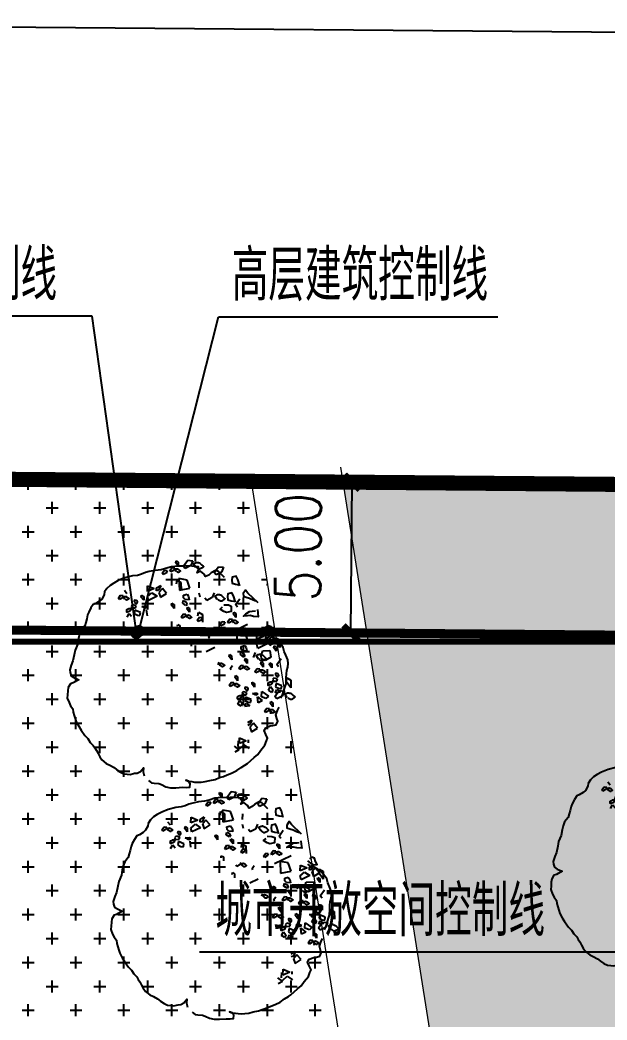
# Model space of a CAD drawing. Header units: metres. Extents: x 71066629 to 71645179, y 84793221 to 85208804.
# Drawn here: x 71295348 to 71314822, y 84952360 to 84985533 of the extents above; entities that cross this region are included whole.
import ezdxf

# ---------------------------------------------------------------- set-up
doc = ezdxf.new("R2010")
doc.units = ezdxf.units.M
doc.header["$LTSCALE"] = 1000
for name, pattern in [('CENTER', [50.8, 31.75, -6.35, 6.35, -6.35]), ('DASH', [0.35, 0.25, -0.1]), ('HIDDENX2', [19.05, 12.7, -6.35])]:
    doc.linetypes.add(name, pattern=pattern)
for name, color, linetype in [('A_N_PUB_TEXT', 7, 'Continuous'), ('A_SITEP_PLANT', 85, 'Continuous'), ('G-ANNO-DIMS', 3, 'Continuous'), ('G-BLDG-MULT', 1, 'Continuous'), ('G-BSMT-OTLN', 5, 'HIDDENX2'), ('G-PLTG', 105, 'Continuous'), ('G-SITE-BLUE', 5, 'Continuous'), ('G-SITE-GREN', 72, 'Continuous'), ('G-SITE-PROP', 1, 'Continuous'), ('G_DRIV_ROAD', 145, 'Continuous'), ('G_N_GUIDES', 3, 'DASH')]:
    doc.layers.add(name, color=color, linetype=linetype)
doc.layers.add('G-ROAD-园区', color=175, linetype='Continuous', lineweight=13)
doc.styles.add('_TCH_DIM', font='SIMPLEX', dxfattribs={"bigfont": 'GBCBIG'})
doc.styles.add('dim_font', font='SIMPLEX.shx', dxfattribs={"width": 0.8})
doc.dimstyles.new('DIMN500', dxfattribs={"dimscale": 5, "dimtxt": 300, "dimasz": 100, "dimexe": 250, "dimexo": 300, "dimgap": 150, "dimtad": 1, "dimdec": 0, "dimzin": 0, "dimdsep": 46, "dimtxsty": 'dim_font', "dimblk": 'ARCHTICK', "dimcen": 0.09, "dimclrt": 7, "dimazin": 2, "dimtfac": 1, "dimtdec": 0, "dimtix": 1, "dimtmove": 2, "dimatfit": 3, "dimldrblk": 'ARCHTICK', "dimtolj": 1, "dimtzin": 0, "dimarcsym": 0})
pattern_1 = [(0, (0, 0), (793.75, 793.75), [396.875, -1190.625]), (90, (198.4, -198.4), (-793.75, 793.75), [396.875, -1190.625])]

# ---------------------------------------------------------------- blocks, each defined once
blk = doc.blocks.new('A$C237376EB')
at = {"layer": 'G-SITE-BLUE', "linetype": 'Continuous'}
blk.add_line((792.649, 572.519), (689.349, 573.382), dxfattribs=at)
at = {"layer": 'G-SITE-GREN', "color": 3, "linetype": 'Continuous'}
blk.add_line((689.223, 558.383), (792.508, 557.52), dxfattribs=at)
blk = doc.blocks.new('A$C1F6C256B')
at = {"layer": 'A_SITEP_PLANT'}
for p, q in [((2269, 4803), (2318, 4872)), ((2269, 4803), (2318, 4872)), ((2318, 4872), (2376, 4864)), ((2318, 4872), (2376, 4864)), ((2402, 4975), (2408, 5018)), ((2402, 4975), (2408, 5018)), ((2455, 4904), (2402, 4975)), ((2455, 4904), (2402, 4975)), ((2408, 5018), (2454, 4991)), ((2408, 5018), (2454, 4991)), ((2454, 4991), (2455, 4904)), ((2454, 4991), (2455, 4904)), ((2570, 4907), (2664, 5037)), ((2570, 4907), (2664, 5037)), ((2611, 4853), (2570, 4907)), ((2611, 4853), (2570, 4907)), ((2730, 4915), (2611, 4853)), ((2730, 4915), (2611, 4853)), ((2664, 5037), (2774, 5022)), ((2664, 5037), (2774, 5022)), ((2774, 5022), (2730, 4915)), ((2774, 5022), (2730, 4915)), ((3249, 4761), (3343, 4891)), ((3249, 4761), (3343, 4891)), ((3343, 4891), (3453, 4877)), ((3343, 4891), (3453, 4877)), ((3453, 4877), (3409, 4769)), ((3453, 4877), (3409, 4769)), ((2102, 4744), (2151, 4812)), ((2102, 4744), (2151, 4812)), ((2123, 4716), (2102, 4744)), ((2123, 4716), (2102, 4744)), ((2186, 4748), (2123, 4716)), ((2186, 4748), (2123, 4716)), ((2151, 4812), (2209, 4804)), ((2151, 4812), (2209, 4804)), ((2209, 4804), (2186, 4748)), ((2209, 4804), (2186, 4748)), ((2290, 4775), (2269, 4803)), ((2290, 4775), (2269, 4803)), ((2353, 4807), (2290, 4775)), ((2353, 4807), (2290, 4775)), ((2376, 4864), (2353, 4807)), ((2376, 4864), (2353, 4807)), ((3290, 4708), (3249, 4761)), ((3290, 4708), (3249, 4761)), ((3409, 4769), (3290, 4708)), ((3409, 4769), (3290, 4708)), ((1773, 4344), (1776, 4470)), ((1773, 4344), (1776, 4470)), ((1776, 4470), (1925, 4407)), ((1776, 4470), (1925, 4407)), ((1977, 4422), (2068, 4476)), ((1977, 4422), (2068, 4476)), ((2068, 4476), (2025, 4377)), ((2068, 4476), (2025, 4377)), ((2416, 4512), (2428, 4593)), ((2416, 4512), (2428, 4593)), ((2428, 4593), (2515, 4543)), ((2428, 4593), (2515, 4543)), ((2468, 4629), (2480, 4368)), ((2650, 4595), (2468, 4629)), ((2468, 4629), (2480, 4368)), ((2650, 4595), (2468, 4629)), ((2515, 4543), (2518, 4376)), ((2515, 4543), (2518, 4376)), ((2711, 4413), (2650, 4595)), ((2711, 4413), (2650, 4595)), ((2914, 4420), (2918, 4546)), ((2914, 4420), (2918, 4546)), ((1132, 4191), (1181, 4259)), ((1132, 4191), (1181, 4259)), ((1181, 4259), (1239, 4252)), ((1181, 4259), (1239, 4252)), ((1239, 4252), (1216, 4195)), ((1239, 4252), (1216, 4195)), ((1318, 4292), (1265, 4363)), ((1318, 4292), (1265, 4363)), ((1638, 4219), (1644, 4261)), ((1638, 4219), (1644, 4261)), ((1691, 4147), (1638, 4219)), ((1691, 4147), (1638, 4219)), ((1644, 4261), (1690, 4235)), ((1644, 4261), (1690, 4235)), ((1690, 4235), (1691, 4147)), ((1690, 4235), (1691, 4147)), ((1925, 4407), (1773, 4344)), ((1925, 4407), (1773, 4344)), ((1774, 4231), (1870, 4316)), ((1774, 4231), (1870, 4316)), ((1796, 4144), (1774, 4231)), ((1796, 4144), (1774, 4231)), ((1987, 4237), (1796, 4144)), ((1987, 4237), (1796, 4144)), ((1870, 4316), (1987, 4237)), ((1870, 4316), (1987, 4237)), ((1977, 4359), (1977, 4422)), ((1977, 4359), (1977, 4422)), ((2025, 4377), (1977, 4359)), ((2025, 4377), (1977, 4359)), ((2104, 4406), (2028, 4320)), ((2104, 4406), (2028, 4320)), ((2028, 4320), (2064, 4215)), ((2028, 4320), (2064, 4215)), ((2064, 4215), (2196, 4300)), ((2064, 4215), (2196, 4300)), ((2196, 4300), (2104, 4406)), ((2196, 4300), (2104, 4406)), ((2480, 4368), (2711, 4413)), ((2480, 4368), (2711, 4413)), ((2570, 4260), (2649, 4280)), ((2570, 4260), (2649, 4280)), ((2571, 4201), (2570, 4260)), ((2571, 4201), (2570, 4260)), ((2649, 4280), (2684, 4230)), ((2649, 4280), (2684, 4230)), ((2684, 4230), (2699, 4157)), ((2684, 4230), (2699, 4157)), ((2938, 4220), (2915, 4306)), ((2938, 4220), (2915, 4306)), ((3204, 4206), (3084, 4144)), ((3204, 4206), (3084, 4144)), ((3248, 4313), (3204, 4206)), ((3248, 4313), (3204, 4206)), ((1153, 4163), (1132, 4191)), ((1153, 4163), (1132, 4191)), ((1216, 4195), (1153, 4163)), ((1216, 4195), (1153, 4163)), ((1444, 4048), (1412, 4015)), ((1444, 4048), (1412, 4015)), ((1412, 4015), (1438, 3980)), ((1412, 4015), (1438, 3980)), ((1438, 3980), (1509, 3982)), ((1438, 3980), (1509, 3982)), ((1527, 4031), (1444, 4048)), ((1527, 4031), (1444, 4048)), ((1509, 3982), (1527, 4031)), ((1509, 3982), (1527, 4031)), ((1647, 4013), (1736, 4024)), ((1647, 4013), (1736, 4024)), ((1724, 3970), (1647, 4013)), ((1724, 3970), (1647, 4013)), ((1769, 3997), (1724, 3970)), ((1769, 3997), (1724, 3970)), ((1736, 4024), (1769, 3997)), ((1736, 4024), (1769, 3997)), ((2309, 4041), (2315, 4083)), ((2309, 4041), (2315, 4083)), ((2362, 3969), (2309, 4041)), ((2362, 3969), (2309, 4041)), ((2315, 4083), (2361, 4057)), ((2315, 4083), (2361, 4057)), ((2361, 4057), (2362, 3969)), ((2361, 4057), (2362, 3969)), ((2555, 4082), (2563, 4140)), ((2555, 4082), (2563, 4140)), ((2624, 4033), (2555, 4082)), ((2624, 4033), (2555, 4082)), ((2563, 4140), (2619, 4117)), ((2563, 4140), (2619, 4117)), ((2611, 4163), (2571, 4201)), ((2611, 4163), (2571, 4201)), ((2699, 4157), (2611, 4163)), ((2699, 4157), (2611, 4163)), ((2619, 4117), (2651, 4054)), ((2619, 4117), (2651, 4054)), ((2651, 4054), (2624, 4033)), ((2651, 4054), (2624, 4033)), ((2651, 3953), (2658, 3995)), ((2651, 3953), (2658, 3995)), ((2658, 3995), (2704, 3969)), ((2658, 3995), (2704, 3969)), ((3084, 4144), (3043, 4198)), ((3084, 4144), (3043, 4198)), ((3722, 4052), (3816, 4182)), ((3722, 4052), (3816, 4182)), ((3763, 3999), (3722, 4052)), ((3763, 3999), (3722, 4052)), ((1324, 3778), (1370, 3859)), ((1324, 3778), (1370, 3859)), ((1370, 3859), (1423, 3793)), ((1370, 3859), (1423, 3793)), ((1423, 3793), (1423, 3793)), ((1423, 3793), (1423, 3793)), ((1494, 3932), (1482, 3857)), ((1494, 3932), (1482, 3857)), ((1482, 3857), (1550, 3822)), ((1482, 3857), (1550, 3822)), ((1618, 3879), (1494, 3932)), ((1618, 3879), (1494, 3932)), ((1550, 3822), (1607, 3813)), ((1550, 3822), (1607, 3813)), ((1607, 3813), (1618, 3879)), ((1607, 3813), (1618, 3879)), ((1773, 3806), (1756, 3939)), ((1773, 3806), (1756, 3939)), ((2519, 3781), (2568, 3849)), ((2519, 3781), (2568, 3849)), ((2540, 3753), (2519, 3781)), ((2540, 3753), (2519, 3781)), ((2603, 3785), (2540, 3753)), ((2603, 3785), (2540, 3753)), ((2568, 3849), (2626, 3842)), ((2568, 3849), (2626, 3842)), ((2626, 3842), (2603, 3785)), ((2626, 3842), (2603, 3785)), ((2705, 3882), (2651, 3953)), ((2705, 3882), (2651, 3953)), ((2704, 3969), (2705, 3882)), ((2704, 3969), (2705, 3882)), ((2875, 3705), (2924, 3773)), ((2875, 3705), (2924, 3773)), ((2889, 3803), (2901, 3883)), ((2889, 3803), (2901, 3883)), ((2901, 3883), (2989, 3834)), ((2901, 3883), (2989, 3834)), ((2924, 3773), (2982, 3765)), ((2924, 3773), (2982, 3765)), ((2982, 3765), (2959, 3709)), ((2982, 3765), (2959, 3709)), ((2989, 3834), (2991, 3667)), ((2989, 3834), (2991, 3667)), ((3677, 3840), (3683, 3883)), ((3677, 3840), (3683, 3883)), ((3730, 3769), (3677, 3840)), ((3730, 3769), (3677, 3840)), ((3683, 3883), (3729, 3857)), ((3683, 3883), (3729, 3857)), ((3729, 3857), (3730, 3769)), ((3729, 3857), (3730, 3769)), ((2438, 3574), (2444, 3616)), ((2438, 3574), (2444, 3616)), ((2444, 3616), (2490, 3590)), ((2444, 3616), (2490, 3590)), ((2490, 3590), (2491, 3502)), ((2490, 3590), (2491, 3502)), ((2896, 3677), (2875, 3705)), ((2896, 3677), (2875, 3705)), ((2959, 3709), (2896, 3677)), ((2959, 3709), (2896, 3677)), ((3377, 3609), (3426, 3677)), ((3377, 3609), (3426, 3677)), ((3398, 3581), (3377, 3609)), ((3398, 3581), (3377, 3609)), ((3461, 3613), (3398, 3581)), ((3461, 3613), (3398, 3581)), ((3426, 3677), (3484, 3669)), ((3426, 3677), (3484, 3669)), ((3484, 3669), (3461, 3613)), ((3484, 3669), (3461, 3613)), ((3544, 3668), (3593, 3737)), ((3544, 3668), (3593, 3737)), ((3565, 3640), (3544, 3668)), ((3565, 3640), (3544, 3668)), ((3628, 3672), (3565, 3640)), ((3628, 3672), (3565, 3640)), ((3593, 3737), (3651, 3729)), ((3593, 3737), (3651, 3729)), ((3987, 3614), (3623, 3437)), ((3987, 3614), (3623, 3437)), ((3651, 3729), (3628, 3672)), ((3651, 3729), (3628, 3672)), ((2788, 3381), (2767, 3409)), ((2788, 3381), (2767, 3409)), ((2851, 3413), (2788, 3381)), ((2851, 3413), (2788, 3381)), ((2874, 3469), (2851, 3413)), ((2874, 3469), (2851, 3413)), ((3124, 3332), (3173, 3401)), ((3124, 3332), (3173, 3401)), ((3145, 3304), (3124, 3332)), ((3145, 3304), (3124, 3332)), ((3925, 3460), (3744, 3494)), ((3925, 3460), (3744, 3494)), ((3744, 3494), (3755, 3234)), ((3744, 3494), (3755, 3234)), ((3986, 3278), (3925, 3460)), ((3986, 3278), (3925, 3460)), ((4190, 3285), (4193, 3411)), ((4190, 3285), (4193, 3411)), ((4342, 3348), (4190, 3285)), ((4342, 3348), (4190, 3285)), ((4193, 3411), (4342, 3348)), ((4193, 3411), (4342, 3348)), ((4394, 3363), (4484, 3416)), ((4394, 3363), (4484, 3416)), ((4394, 3300), (4394, 3363)), ((4394, 3300), (4394, 3363)), ((4442, 3318), (4394, 3300)), ((4442, 3318), (4394, 3300)), ((4484, 3416), (4442, 3318)), ((4484, 3416), (4442, 3318)), ((4521, 3347), (4444, 3260)), ((4521, 3347), (4444, 3260)), ((4613, 3240), (4521, 3347)), ((4613, 3240), (4521, 3347)), ((4599, 3239), (4611, 3319)), ((4599, 3239), (4611, 3319)), ((4611, 3319), (4698, 3270)), ((4611, 3319), (4698, 3270)), ((2686, 3202), (2693, 3244)), ((2686, 3202), (2693, 3244)), ((2693, 3244), (2738, 3218)), ((2693, 3244), (2738, 3218)), ((2738, 3218), (2739, 3130)), ((2738, 3218), (2739, 3130)), ((3263, 3102), (3072, 3009)), ((3263, 3102), (3072, 3009)), ((3755, 3234), (3986, 3278)), ((3755, 3234), (3986, 3278)), ((3846, 3125), (3924, 3145)), ((3846, 3125), (3924, 3145)), ((3847, 3066), (3846, 3125)), ((3847, 3066), (3846, 3125)), ((3924, 3145), (3959, 3095)), ((3924, 3145), (3959, 3095)), ((4191, 3171), (4287, 3257)), ((4191, 3171), (4287, 3257)), ((4213, 3085), (4191, 3171)), ((4213, 3085), (4191, 3171)), ((4404, 3178), (4213, 3085)), ((4404, 3178), (4213, 3085)), ((4287, 3257), (4404, 3178)), ((4287, 3257), (4404, 3178)), ((4444, 3260), (4481, 3156)), ((4444, 3260), (4481, 3156)), ((4481, 3156), (4613, 3240)), ((4481, 3156), (4613, 3240)), ((4570, 3096), (4576, 3138)), ((4570, 3096), (4576, 3138)), ((4576, 3138), (4622, 3112)), ((4576, 3138), (4622, 3112)), ((4700, 3102), (4599, 3239)), ((4700, 3102), (4599, 3239)), ((4622, 3112), (4623, 3024)), ((4622, 3112), (4623, 3024)), ((4698, 3270), (4700, 3102)), ((4698, 3270), (4700, 3102)), ((3584, 2906), (3590, 2948)), ((3584, 2906), (3590, 2948)), ((3637, 2834), (3584, 2906)), ((3637, 2834), (3584, 2906)), ((3590, 2948), (3636, 2922)), ((3590, 2948), (3636, 2922)), ((3636, 2922), (3637, 2834)), ((3636, 2922), (3637, 2834)), ((3830, 2947), (3838, 3005)), ((3830, 2947), (3838, 3005)), ((3899, 2898), (3830, 2947)), ((3899, 2898), (3830, 2947)), ((3838, 3005), (3894, 2982)), ((3838, 3005), (3894, 2982)), ((3886, 3028), (3847, 3066)), ((3886, 3028), (3847, 3066)), ((3974, 3022), (3886, 3028)), ((3974, 3022), (3886, 3028)), ((3894, 2982), (3927, 2919)), ((3894, 2982), (3927, 2919)), ((3927, 2919), (3899, 2898)), ((3927, 2919), (3899, 2898)), ((3959, 3095), (3974, 3022)), ((3959, 3095), (3974, 3022)), ((4159, 2992), (4115, 2885)), ((4159, 2992), (4115, 2885)), ((4292, 2924), (4324, 3031)), ((4292, 2924), (4324, 3031)), ((4296, 2852), (4292, 2924)), ((4296, 2852), (4292, 2924)), ((4324, 3031), (4480, 3038)), ((4324, 3031), (4480, 3038)), ((4506, 2893), (4374, 2819)), ((4506, 2893), (4374, 2819)), ((4480, 3038), (4506, 2893)), ((4480, 3038), (4506, 2893)), ((4623, 3024), (4570, 3096)), ((4623, 3024), (4570, 3096)), ((3353, 2776), (3330, 2720)), ((3353, 2776), (3330, 2720)), ((3602, 2639), (3651, 2707)), ((3602, 2639), (3651, 2707)), ((3794, 2646), (3843, 2714)), ((3794, 2646), (3843, 2714)), ((3843, 2714), (3901, 2707)), ((3843, 2714), (3901, 2707)), ((3901, 2707), (3878, 2650)), ((3901, 2707), (3878, 2650)), ((3927, 2818), (3933, 2860)), ((3927, 2818), (3933, 2860)), ((3980, 2747), (3927, 2818)), ((3980, 2747), (3927, 2818)), ((3933, 2860), (3979, 2835)), ((3933, 2860), (3979, 2835)), ((3979, 2835), (3980, 2747)), ((3979, 2835), (3980, 2747)), ((4283, 2742), (4290, 2784)), ((4283, 2742), (4290, 2784)), ((4336, 2670), (4283, 2742)), ((4336, 2670), (4283, 2742)), ((4290, 2784), (4335, 2758)), ((4290, 2784), (4335, 2758)), ((4374, 2819), (4296, 2852)), ((4374, 2819), (4296, 2852)), ((4335, 2758), (4336, 2670)), ((4335, 2758), (4336, 2670)), ((4472, 2723), (4478, 2766)), ((4472, 2723), (4478, 2766)), ((4525, 2652), (4472, 2723)), ((4525, 2652), (4472, 2723)), ((4478, 2766), (4524, 2740)), ((4478, 2766), (4524, 2740)), ((4524, 2740), (4525, 2652)), ((4524, 2740), (4525, 2652)), ((4634, 2731), (4728, 2861)), ((4634, 2731), (4728, 2861)), ((4675, 2678), (4634, 2731)), ((4675, 2678), (4634, 2731)), ((3623, 2611), (3602, 2639)), ((3623, 2611), (3602, 2639)), ((3713, 2439), (3719, 2481)), ((3713, 2439), (3719, 2481)), ((3766, 2367), (3713, 2439)), ((3766, 2367), (3713, 2439)), ((3719, 2481), (3765, 2455)), ((3719, 2481), (3765, 2455)), ((3765, 2455), (3766, 2367)), ((3765, 2455), (3766, 2367)), ((3815, 2618), (3794, 2646)), ((3815, 2618), (3794, 2646)), ((3878, 2650), (3815, 2618)), ((3878, 2650), (3815, 2618)), ((4150, 2570), (4199, 2638)), ((4150, 2570), (4199, 2638)), ((4172, 2542), (4150, 2570)), ((4172, 2542), (4150, 2570)), ((4234, 2574), (4172, 2542)), ((4234, 2574), (4172, 2542)), ((4199, 2638), (4257, 2630)), ((4199, 2638), (4257, 2630)), ((4257, 2630), (4234, 2574)), ((4257, 2630), (4234, 2574)), ((3580, 2267), (3629, 2335)), ((3580, 2267), (3629, 2335)), ((3601, 2239), (3580, 2267)), ((3601, 2239), (3580, 2267)), ((3664, 2271), (3601, 2239)), ((3664, 2271), (3601, 2239)), ((3629, 2335), (3687, 2327)), ((3629, 2335), (3687, 2327)), ((3687, 2327), (3664, 2271)), ((3687, 2327), (3664, 2271)), ((4086, 2295), (4093, 2337)), ((4086, 2295), (4093, 2337)), ((4139, 2223), (4086, 2295)), ((4139, 2223), (4086, 2295)), ((4093, 2337), (4138, 2311)), ((4093, 2337), (4138, 2311)), ((4138, 2311), (4139, 2223)), ((4138, 2311), (4139, 2223)), ((4448, 2157), (4495, 2238)), ((4448, 2157), (4495, 2238)), ((4495, 2238), (4548, 2173)), ((4495, 2238), (4548, 2173)), ((4568, 2427), (4537, 2395)), ((4568, 2427), (4537, 2395)), ((4537, 2395), (4562, 2359)), ((4537, 2395), (4562, 2359)), ((4562, 2359), (4634, 2361)), ((4562, 2359), (4634, 2361)), ((4652, 2411), (4568, 2427)), ((4652, 2411), (4568, 2427)), ((4619, 2311), (4606, 2237)), ((4619, 2311), (4606, 2237)), ((4606, 2237), (4674, 2201)), ((4606, 2237), (4674, 2201)), ((4743, 2258), (4619, 2311)), ((4743, 2258), (4619, 2311)), ((4634, 2361), (4652, 2411)), ((4634, 2361), (4652, 2411)), ((4731, 2192), (4743, 2258)), ((4731, 2192), (4743, 2258)), ((4845, 2351), (4857, 2431)), ((4845, 2351), (4857, 2431)), ((4946, 2214), (4845, 2351)), ((4946, 2214), (4845, 2351)), ((4857, 2431), (4944, 2382)), ((4857, 2431), (4944, 2382)), ((4944, 2382), (4946, 2214)), ((4944, 2382), (4946, 2214)), ((3892, 2123), (3860, 2091)), ((3892, 2123), (3860, 2091)), ((3860, 2091), (3886, 2055)), ((3860, 2091), (3886, 2055)), ((3886, 2055), (3957, 2057)), ((3886, 2055), (3957, 2057)), ((3975, 2107), (3892, 2123)), ((3975, 2107), (3892, 2123)), ((3943, 2008), (3930, 1933)), ((3943, 2008), (3930, 1933)), ((4066, 1955), (3943, 2008)), ((4066, 1955), (3943, 2008)), ((3957, 2057), (3975, 2107)), ((3957, 2057), (3975, 2107)), ((4095, 2089), (4184, 2099)), ((4095, 2089), (4184, 2099)), ((4172, 2046), (4095, 2089)), ((4172, 2046), (4095, 2089)), ((4218, 2073), (4172, 2046)), ((4218, 2073), (4172, 2046)), ((4184, 2099), (4218, 2073)), ((4184, 2099), (4218, 2073)), ((4205, 2015), (4313, 1931)), ((4221, 1881), (4205, 2015)), ((4205, 2015), (4313, 1931)), ((4221, 1881), (4205, 2015)), ((4293, 2013), (4301, 2131)), ((4293, 2013), (4301, 2131)), ((4395, 1979), (4293, 2013)), ((4395, 1979), (4293, 2013)), ((4301, 2131), (4448, 2031)), ((4301, 2131), (4448, 2031)), ((4448, 2031), (4395, 1979)), ((4448, 2031), (4395, 1979)), ((4523, 2110), (4448, 2157)), ((4523, 2110), (4448, 2157)), ((4548, 2173), (4523, 2110)), ((4548, 2173), (4523, 2110)), ((4548, 2173), (4548, 2173)), ((4548, 2173), (4548, 2173)), ((4592, 2022), (4685, 2152)), ((4592, 2022), (4685, 2152)), ((4633, 1969), (4592, 2022)), ((4633, 1969), (4592, 2022)), ((4601, 2101), (4632, 2175)), ((4601, 2101), (4632, 2175)), ((4713, 2116), (4601, 2101)), ((4713, 2116), (4601, 2101)), ((4632, 2175), (4713, 2116)), ((4632, 2175), (4713, 2116)), ((4752, 2030), (4633, 1969)), ((4752, 2030), (4633, 1969)), ((4674, 2201), (4731, 2192)), ((4674, 2201), (4731, 2192)), ((4685, 2152), (4796, 2138)), ((4685, 2152), (4796, 2138)), ((4796, 2138), (4752, 2030)), ((4796, 2138), (4752, 2030)), ((3772, 1854), (3818, 1935)), ((3772, 1854), (3818, 1935)), ((3847, 1806), (3772, 1854)), ((3847, 1806), (3772, 1854)), ((3818, 1935), (3871, 1869)), ((3818, 1935), (3871, 1869)), ((3871, 1869), (3847, 1806)), ((3871, 1869), (3847, 1806)), ((3871, 1869), (3871, 1869)), ((3871, 1869), (3871, 1869)), ((3925, 1797), (3955, 1872)), ((3925, 1797), (3955, 1872)), ((4036, 1813), (3925, 1797)), ((4036, 1813), (3925, 1797)), ((3930, 1933), (3998, 1897)), ((3930, 1933), (3998, 1897)), ((3955, 1872), (4036, 1813)), ((3955, 1872), (4036, 1813)), ((3998, 1897), (4055, 1889)), ((3998, 1897), (4055, 1889)), ((4055, 1889), (4066, 1955)), ((4055, 1889), (4066, 1955)), ((4313, 1931), (4221, 1881)), ((4313, 1931), (4221, 1881)), ((4495, 1865), (4502, 1907)), ((4495, 1865), (4502, 1907)), ((4549, 1793), (4495, 1865)), ((4549, 1793), (4495, 1865)), ((4502, 1907), (4547, 1881)), ((4502, 1907), (4547, 1881)), ((4547, 1881), (4549, 1793)), ((4547, 1881), (4549, 1793)), ((4362, 1693), (4411, 1761)), ((4362, 1693), (4411, 1761)), ((4384, 1665), (4362, 1693)), ((4384, 1665), (4362, 1693)), ((4447, 1697), (4384, 1665)), ((4447, 1697), (4384, 1665)), ((4411, 1761), (4470, 1753)), ((4411, 1761), (4470, 1753)), ((4470, 1753), (4447, 1697)), ((4470, 1753), (4447, 1697)), ((4500, 1639), (4506, 1681)), ((4500, 1639), (4506, 1681)), ((4506, 1681), (4552, 1656)), ((4506, 1681), (4552, 1656)), ((3991, 1443), (4081, 1497)), ((3991, 1443), (4081, 1497)), ((4039, 1398), (3991, 1380)), ((4039, 1398), (3991, 1380)), ((4081, 1497), (4039, 1398)), ((4081, 1497), (4039, 1398)), ((4118, 1427), (4041, 1341)), ((4118, 1427), (4041, 1341)), ((4041, 1341), (4078, 1236)), ((4041, 1341), (4078, 1236)), ((4210, 1320), (4118, 1427)), ((4210, 1320), (4118, 1427)), ((3807, 980), (3811, 1106)), ((3807, 980), (3811, 1106)), ((3811, 1106), (3959, 1043)), ((3811, 1106), (3959, 1043)), ((4078, 1236), (4210, 1320)), ((4078, 1236), (4210, 1320)), ((3689, 921), (3797, 837)), ((3689, 921), (3797, 837)), ((3777, 918), (3785, 1036)), ((3777, 918), (3785, 1036)), ((3959, 1043), (3807, 980)), ((3959, 1043), (3807, 980)), ((3808, 866), (3904, 952)), ((3808, 866), (3904, 952)), ((3904, 952), (4022, 873)), ((3904, 952), (4022, 873)), ((4012, 995), (4011, 1058)), ((4012, 995), (4011, 1058)), ((3797, 837), (3705, 787)), ((3797, 837), (3705, 787))]:
    blk.add_line(p, q, dxfattribs=at)
for points in [[(3474, 4653), (3408, 4720), (3343, 4787), (3282, 4810), (3184, 4757), (3130, 4707), (3060, 4671), (3025, 4726), (2945, 4792), (2875, 4756), (2912, 4833), (2906, 4891), (2757, 4906), (2639, 4909), (2552, 4900), (2448, 4905), (2303, 4890), (2174, 4848), (2074, 4823), (1943, 4810), (1813, 4783), (1727, 4760), (1642, 4722), (1556, 4699), (1440, 4687), (1268, 4641), (1126, 4583), (1029, 4529), (946, 4476), (878, 4411), (827, 4332), (819, 4273), (769, 4180), (715, 4130), (632, 4078), (575, 4057), (524, 3979), (474, 3885), (451, 3824), (430, 3734), (408, 3658), (386, 3582), (308, 3486), (273, 3395), (252, 3304), (234, 3185), (175, 3046), (155, 2942), (125, 2806), (90, 2714), (56, 2608), (62, 2550), (84, 2478), (146, 2440), (254, 2392), (129, 2321), (72, 2301), (21, 2222), (13, 2148), (7, 2059), (0, 1984), (39, 1885), (75, 1815), (126, 1747), (134, 1674), (155, 1602), (177, 1531), (199, 1460), (253, 1362), (305, 1279), (391, 1155), (456, 1088), (509, 1005), (574, 938), (609, 882), (644, 827), (680, 757), (717, 687), (768, 618), (864, 539), (941, 503), (1034, 453), (1098, 401), (1177, 350), (1254, 313), (1328, 306), (1388, 297), (1489, 322), (1547, 328), (1617, 364), (1683, 444), (1677, 355), (1700, 269)], [(2844, 4874), (2799, 4946), (2797, 4949), (2795, 4952), (2802, 4958), (2817, 4966), (2836, 4977), (2851, 4982), (2869, 4983), (2882, 4986), (2899, 4982), (2904, 4981), (2914, 4976), (2940, 4961), (2968, 4934), (3008, 4900), (3011, 4893), (3013, 4890), (3006, 4883), (2992, 4869), (2972, 4859), (2957, 4848), (2943, 4841), (2930, 4836), (2917, 4836), (2898, 4845), (2873, 4863), (2869, 4867), (2866, 4872), (2865, 4874), (2863, 4878)], [(2844, 4874), (2799, 4946), (2797, 4949), (2795, 4952), (2802, 4958), (2817, 4966), (2836, 4977), (2851, 4982), (2869, 4983), (2882, 4986), (2899, 4982), (2904, 4981), (2914, 4976), (2940, 4961), (2968, 4934), (3008, 4900), (3011, 4893), (3013, 4890), (3006, 4883), (2992, 4869), (2972, 4859), (2957, 4848), (2943, 4841), (2930, 4836), (2917, 4836), (2898, 4845), (2873, 4863), (2869, 4867), (2866, 4872), (2865, 4874), (2863, 4878)], [(2412, 4786), (2389, 4824), (2388, 4825), (2387, 4827), (2390, 4830), (2398, 4834), (2408, 4840), (2416, 4843), (2426, 4843), (2432, 4844), (2442, 4843), (2444, 4842), (2449, 4840), (2463, 4832), (2478, 4817), (2499, 4799), (2500, 4796), (2501, 4795), (2497, 4790), (2490, 4783), (2480, 4778), (2472, 4772), (2465, 4769), (2458, 4766), (2451, 4766), (2441, 4771), (2428, 4780), (2426, 4782), (2424, 4785), (2424, 4786), (2422, 4788)], [(2412, 4786), (2389, 4824), (2388, 4825), (2387, 4827), (2390, 4830), (2398, 4834), (2408, 4840), (2416, 4843), (2426, 4843), (2432, 4844), (2442, 4843), (2444, 4842), (2449, 4840), (2463, 4832), (2478, 4817), (2499, 4799), (2500, 4796), (2501, 4795), (2497, 4790), (2490, 4783), (2480, 4778), (2472, 4772), (2465, 4769), (2458, 4766), (2451, 4766), (2441, 4771), (2428, 4780), (2426, 4782), (2424, 4785), (2424, 4786), (2422, 4788)], [(3816, 4466), (3772, 4609), (3736, 4679), (3650, 4656), (3641, 4596), (3648, 4523), (3724, 4501), (3784, 4492)], [(3816, 4466), (3772, 4609), (3736, 4679), (3650, 4656), (3641, 4596), (3648, 4523), (3724, 4501), (3784, 4492)], [(1276, 4174), (1252, 4212), (1251, 4213), (1250, 4215), (1254, 4218), (1261, 4222), (1272, 4228), (1279, 4231), (1289, 4231), (1295, 4233), (1305, 4230), (1307, 4230), (1312, 4227), (1326, 4220), (1341, 4205), (1362, 4187), (1364, 4184), (1364, 4183), (1361, 4179), (1353, 4172), (1343, 4166), (1335, 4160), (1328, 4156), (1321, 4154), (1314, 4154), (1304, 4159), (1291, 4168), (1289, 4170), (1287, 4173), (1287, 4174), (1286, 4176)], [(1276, 4174), (1252, 4212), (1251, 4213), (1250, 4215), (1254, 4218), (1261, 4222), (1272, 4228), (1279, 4231), (1289, 4231), (1295, 4233), (1305, 4230), (1307, 4230), (1312, 4227), (1326, 4220), (1341, 4205), (1362, 4187), (1364, 4184), (1364, 4183), (1361, 4179), (1353, 4172), (1343, 4166), (1335, 4160), (1328, 4156), (1321, 4154), (1314, 4154), (1304, 4159), (1291, 4168), (1289, 4170), (1287, 4173), (1287, 4174), (1286, 4176)], [(3317, 4165), (3272, 4237), (3270, 4240), (3268, 4243), (3275, 4248), (3290, 4257), (3310, 4268), (3324, 4273), (3343, 4274), (3355, 4277), (3372, 4273), (3377, 4272), (3387, 4267), (3413, 4252), (3441, 4225), (3481, 4190), (3485, 4184), (3486, 4181), (3479, 4174), (3465, 4160), (3445, 4150), (3430, 4139), (3416, 4132), (3404, 4127), (3390, 4127), (3371, 4136), (3346, 4154), (3342, 4157), (3339, 4163), (3338, 4165), (3336, 4169)], [(3317, 4165), (3272, 4237), (3270, 4240), (3268, 4243), (3275, 4248), (3290, 4257), (3310, 4268), (3324, 4273), (3343, 4274), (3355, 4277), (3372, 4273), (3377, 4272), (3387, 4267), (3413, 4252), (3441, 4225), (3481, 4190), (3485, 4184), (3486, 4181), (3479, 4174), (3465, 4160), (3445, 4150), (3430, 4139), (3416, 4132), (3404, 4127), (3390, 4127), (3371, 4136), (3346, 4154), (3342, 4157), (3339, 4163), (3338, 4165), (3336, 4169)], [(3719, 4103), (3676, 4246), (3640, 4316), (3554, 4293), (3545, 4233), (3552, 4160), (3628, 4138), (3687, 4129)], [(3719, 4103), (3676, 4246), (3640, 4316), (3554, 4293), (3545, 4233), (3552, 4160), (3628, 4138), (3687, 4129)], [(4221, 4094), (3994, 4307), (3943, 4375), (3892, 4297), (3897, 4238), (3959, 4215), (4034, 4193), (4111, 4157), (4173, 4133)], [(4221, 4094), (3994, 4307), (3943, 4375), (3892, 4297), (3897, 4238), (3959, 4215), (4034, 4193), (4111, 4157), (4173, 4133)], [(1490, 4102), (1527, 4081), (1533, 4080), (1536, 4080), (1538, 4081), (1542, 4084), (1544, 4086), (1548, 4094), (1551, 4108), (1552, 4119), (1547, 4129), (1544, 4136), (1539, 4139), (1524, 4140), (1509, 4145), (1490, 4148), (1485, 4150), (1484, 4150), (1480, 4137), (1479, 4123), (1481, 4120), (1488, 4115), (1493, 4107), (1498, 4103)], [(1490, 4102), (1527, 4081), (1533, 4080), (1536, 4080), (1538, 4081), (1542, 4084), (1544, 4086), (1548, 4094), (1551, 4108), (1552, 4119), (1547, 4129), (1544, 4136), (1539, 4139), (1524, 4140), (1509, 4145), (1490, 4148), (1485, 4150), (1484, 4150), (1480, 4137), (1479, 4123), (1481, 4120), (1488, 4115), (1493, 4107), (1498, 4103)], [(3460, 4048), (3563, 4044), (3625, 4020), (3622, 3902), (3521, 3878), (3460, 3901), (3381, 3952), (3435, 4002)], [(3460, 4048), (3563, 4044), (3625, 4020), (3622, 3902), (3521, 3878), (3460, 3901), (3381, 3952), (3435, 4002)], [(1358, 3967), (1402, 3969), (1404, 3969), (1406, 3969), (1407, 3964), (1407, 3956), (1406, 3944), (1405, 3936), (1400, 3927), (1399, 3921), (1392, 3914), (1390, 3912), (1386, 3909), (1372, 3901), (1352, 3895), (1326, 3886), (1323, 3886), (1321, 3886), (1319, 3891), (1317, 3901), (1317, 3913), (1316, 3923), (1317, 3931), (1318, 3938), (1321, 3944), (1331, 3950), (1345, 3957), (1348, 3958), (1351, 3958), (1352, 3958), (1355, 3957)], [(1358, 3967), (1402, 3969), (1404, 3969), (1406, 3969), (1407, 3964), (1407, 3956), (1406, 3944), (1405, 3936), (1400, 3927), (1399, 3921), (1392, 3914), (1390, 3912), (1386, 3909), (1372, 3901), (1352, 3895), (1326, 3886), (1323, 3886), (1321, 3886), (1319, 3891), (1317, 3901), (1317, 3913), (1316, 3923), (1317, 3931), (1318, 3938), (1321, 3944), (1331, 3950), (1345, 3957), (1348, 3958), (1351, 3958), (1352, 3958), (1355, 3957)], [(2662, 3764), (2639, 3802), (2638, 3803), (2637, 3805), (2640, 3808), (2648, 3812), (2658, 3818), (2666, 3821), (2676, 3821), (2682, 3823), (2691, 3820), (2694, 3820), (2699, 3817), (2713, 3810), (2727, 3795), (2749, 3777), (2750, 3774), (2751, 3772), (2747, 3768), (2740, 3761), (2730, 3756), (2722, 3750), (2714, 3747), (2708, 3744), (2701, 3744), (2691, 3749), (2678, 3758), (2676, 3760), (2674, 3763), (2674, 3764), (2672, 3766)], [(2662, 3764), (2639, 3802), (2638, 3803), (2637, 3805), (2640, 3808), (2648, 3812), (2658, 3818), (2666, 3821), (2676, 3821), (2682, 3823), (2691, 3820), (2694, 3820), (2699, 3817), (2713, 3810), (2727, 3795), (2749, 3777), (2750, 3774), (2751, 3772), (2747, 3768), (2740, 3761), (2730, 3756), (2722, 3750), (2714, 3747), (2708, 3744), (2701, 3744), (2691, 3749), (2678, 3758), (2676, 3760), (2674, 3763), (2674, 3764), (2672, 3766)], [(4206, 3945), (4213, 3872), (4222, 3785), (4118, 3789), (4043, 3811), (3984, 3806), (3897, 3797), (3951, 3847), (4034, 3899), (4092, 3905), (4165, 3912)], [(4206, 3945), (4213, 3872), (4222, 3785), (4118, 3789), (4043, 3811), (3984, 3806), (3897, 3797), (3951, 3847), (4034, 3899), (4092, 3905), (4165, 3912)], [(3687, 3651), (3664, 3689), (3663, 3690), (3662, 3692), (3666, 3695), (3673, 3699), (3684, 3705), (3691, 3708), (3701, 3708), (3707, 3710), (3717, 3708), (3719, 3707), (3724, 3705), (3738, 3697), (3753, 3682), (3774, 3664), (3775, 3661), (3776, 3660), (3773, 3655), (3765, 3648), (3755, 3643), (3747, 3637), (3740, 3634), (3733, 3631), (3726, 3631), (3716, 3636), (3703, 3645), (3701, 3647), (3699, 3650), (3699, 3651), (3697, 3653)], [(3687, 3651), (3664, 3689), (3663, 3690), (3662, 3692), (3666, 3695), (3673, 3699), (3684, 3705), (3691, 3708), (3701, 3708), (3707, 3710), (3717, 3708), (3719, 3707), (3724, 3705), (3738, 3697), (3753, 3682), (3774, 3664), (3775, 3661), (3776, 3660), (3773, 3655), (3765, 3648), (3755, 3643), (3747, 3637), (3740, 3634), (3733, 3631), (3726, 3631), (3716, 3636), (3703, 3645), (3701, 3647), (3699, 3650), (3699, 3651), (3697, 3653)], [(4353, 3504), (4417, 3451), (4494, 3415), (4567, 3422), (4530, 3492), (4509, 3563), (4447, 3586), (4392, 3552)], [(4353, 3504), (4417, 3451), (4494, 3415), (4567, 3422), (4530, 3492), (4509, 3563), (4447, 3586), (4392, 3552)], [(2911, 3391), (2887, 3429), (2886, 3431), (2885, 3433), (2889, 3435), (2897, 3440), (2907, 3445), (2914, 3448), (2924, 3449), (2931, 3450), (2940, 3448), (2942, 3448), (2948, 3445), (2961, 3437), (2976, 3423), (2997, 3405), (2999, 3402), (3000, 3400), (2996, 3396), (2988, 3389), (2978, 3383), (2970, 3378), (2963, 3374), (2956, 3372), (2949, 3372), (2939, 3376), (2926, 3386), (2924, 3388), (2922, 3391), (2922, 3391), (2921, 3394)], [(2911, 3391), (2887, 3429), (2886, 3431), (2885, 3433), (2889, 3435), (2897, 3440), (2907, 3445), (2914, 3448), (2924, 3449), (2931, 3450), (2940, 3448), (2942, 3448), (2948, 3445), (2961, 3437), (2976, 3423), (2997, 3405), (2999, 3402), (3000, 3400), (2996, 3396), (2988, 3389), (2978, 3383), (2970, 3378), (2963, 3374), (2956, 3372), (2949, 3372), (2939, 3376), (2926, 3386), (2924, 3388), (2922, 3391), (2922, 3391), (2921, 3394)], [(4724, 1981), (4760, 2058), (4782, 2133), (4816, 2240), (4839, 2301), (4841, 2434), (4847, 2522), (4854, 2597), (4876, 2672), (4884, 2747), (4875, 2834), (4836, 2933), (4798, 3018), (4775, 3104), (4740, 3159), (4657, 3254), (4577, 3320), (4484, 3369), (4424, 3378), (4360, 3431)], [(4724, 1981), (4760, 2058), (4782, 2133), (4816, 2240), (4839, 2301), (4841, 2434), (4847, 2522), (4854, 2597), (4876, 2672), (4884, 2747), (4875, 2834), (4836, 2933), (4798, 3018), (4775, 3104), (4740, 3159), (4657, 3254), (4577, 3320), (4484, 3369), (4424, 3378), (4360, 3431)], [(4229, 2844), (4184, 2916), (4182, 2919), (4180, 2922), (4187, 2927), (4202, 2936), (4221, 2947), (4236, 2952), (4254, 2953), (4267, 2956), (4284, 2952), (4289, 2951), (4299, 2946), (4325, 2931), (4353, 2904), (4393, 2870), (4396, 2863), (4398, 2860), (4390, 2853), (4377, 2839), (4357, 2829), (4342, 2818), (4328, 2811), (4315, 2806), (4302, 2806), (4283, 2815), (4258, 2833), (4254, 2837), (4251, 2842), (4250, 2844), (4248, 2848)], [(4229, 2844), (4184, 2916), (4182, 2919), (4180, 2922), (4187, 2927), (4202, 2936), (4221, 2947), (4236, 2952), (4254, 2953), (4267, 2956), (4284, 2952), (4289, 2951), (4299, 2946), (4325, 2931), (4353, 2904), (4393, 2870), (4396, 2863), (4398, 2860), (4390, 2853), (4377, 2839), (4357, 2829), (4342, 2818), (4328, 2811), (4315, 2806), (4302, 2806), (4283, 2815), (4258, 2833), (4254, 2837), (4251, 2842), (4250, 2844), (4248, 2848)], [(3389, 2698), (3366, 2736), (3365, 2738), (3364, 2739), (3367, 2742), (3375, 2746), (3385, 2752), (3393, 2755), (3403, 2755), (3409, 2757), (3418, 2755), (3421, 2754), (3426, 2751), (3440, 2744), (3455, 2730), (3476, 2711), (3477, 2708), (3478, 2707), (3474, 2703), (3467, 2696), (3457, 2690), (3449, 2685), (3442, 2681), (3435, 2678), (3428, 2678), (3418, 2683), (3405, 2692), (3403, 2694), (3401, 2697), (3401, 2698), (3399, 2700)], [(3389, 2698), (3366, 2736), (3365, 2738), (3364, 2739), (3367, 2742), (3375, 2746), (3385, 2752), (3393, 2755), (3403, 2755), (3409, 2757), (3418, 2755), (3421, 2754), (3426, 2751), (3440, 2744), (3455, 2730), (3476, 2711), (3477, 2708), (3478, 2707), (3474, 2703), (3467, 2696), (3457, 2690), (3449, 2685), (3442, 2681), (3435, 2678), (3428, 2678), (3418, 2683), (3405, 2692), (3403, 2694), (3401, 2697), (3401, 2698), (3399, 2700)], [(3937, 2629), (3914, 2667), (3913, 2668), (3912, 2670), (3915, 2673), (3923, 2677), (3933, 2683), (3941, 2686), (3951, 2686), (3957, 2688), (3967, 2685), (3969, 2685), (3974, 2682), (3988, 2675), (4003, 2660), (4024, 2642), (4025, 2639), (4026, 2638), (4022, 2633), (4015, 2626), (4005, 2621), (3997, 2615), (3990, 2612), (3983, 2609), (3976, 2609), (3966, 2614), (3953, 2623), (3951, 2625), (3949, 2628), (3949, 2629), (3947, 2631)], [(3937, 2629), (3914, 2667), (3913, 2668), (3912, 2670), (3915, 2673), (3923, 2677), (3933, 2683), (3941, 2686), (3951, 2686), (3957, 2688), (3967, 2685), (3969, 2685), (3974, 2682), (3988, 2675), (4003, 2660), (4024, 2642), (4025, 2639), (4026, 2638), (4022, 2633), (4015, 2626), (4005, 2621), (3997, 2615), (3990, 2612), (3983, 2609), (3976, 2609), (3966, 2614), (3953, 2623), (3951, 2625), (3949, 2628), (3949, 2629), (3947, 2631)], [(4294, 2552), (4270, 2590), (4269, 2592), (4268, 2593), (4272, 2596), (4280, 2601), (4290, 2606), (4297, 2609), (4307, 2610), (4314, 2611), (4323, 2609), (4325, 2608), (4331, 2606), (4344, 2598), (4359, 2584), (4380, 2566), (4382, 2563), (4383, 2561), (4379, 2557), (4372, 2550), (4361, 2544), (4353, 2539), (4346, 2535), (4339, 2532), (4332, 2533), (4322, 2537), (4309, 2547), (4307, 2549), (4306, 2552), (4305, 2552), (4304, 2555)], [(4294, 2552), (4270, 2590), (4269, 2592), (4268, 2593), (4272, 2596), (4280, 2601), (4290, 2606), (4297, 2609), (4307, 2610), (4314, 2611), (4323, 2609), (4325, 2608), (4331, 2606), (4344, 2598), (4359, 2584), (4380, 2566), (4382, 2563), (4383, 2561), (4379, 2557), (4372, 2550), (4361, 2544), (4353, 2539), (4346, 2535), (4339, 2532), (4332, 2533), (4322, 2537), (4309, 2547), (4307, 2549), (4306, 2552), (4305, 2552), (4304, 2555)], [(4615, 2481), (4652, 2460), (4657, 2460), (4661, 2460), (4663, 2460), (4666, 2463), (4668, 2466), (4673, 2473), (4676, 2487), (4676, 2499), (4672, 2509), (4668, 2516), (4663, 2519), (4648, 2520), (4633, 2525), (4614, 2528), (4610, 2530), (4608, 2530), (4605, 2516), (4604, 2502), (4605, 2499), (4613, 2495), (4618, 2486), (4623, 2482)], [(4615, 2481), (4652, 2460), (4657, 2460), (4661, 2460), (4663, 2460), (4666, 2463), (4668, 2466), (4673, 2473), (4676, 2487), (4676, 2499), (4672, 2509), (4668, 2516), (4663, 2519), (4648, 2520), (4633, 2525), (4614, 2528), (4610, 2530), (4608, 2530), (4605, 2516), (4604, 2502), (4605, 2499), (4613, 2495), (4618, 2486), (4623, 2482)], [(3724, 2249), (3700, 2287), (3699, 2289), (3698, 2290), (3702, 2293), (3710, 2298), (3720, 2303), (3727, 2306), (3737, 2307), (3743, 2308), (3753, 2306), (3755, 2305), (3760, 2303), (3774, 2295), (3789, 2281), (3810, 2263), (3812, 2260), (3813, 2258), (3809, 2254), (3801, 2247), (3791, 2242), (3783, 2236), (3776, 2232), (3769, 2230), (3762, 2230), (3752, 2234), (3739, 2244), (3737, 2246), (3735, 2249), (3735, 2249), (3734, 2252)], [(3724, 2249), (3700, 2287), (3699, 2289), (3698, 2290), (3702, 2293), (3710, 2298), (3720, 2303), (3727, 2306), (3737, 2307), (3743, 2308), (3753, 2306), (3755, 2305), (3760, 2303), (3774, 2295), (3789, 2281), (3810, 2263), (3812, 2260), (3813, 2258), (3809, 2254), (3801, 2247), (3791, 2242), (3783, 2236), (3776, 2232), (3769, 2230), (3762, 2230), (3752, 2234), (3739, 2244), (3737, 2246), (3735, 2249), (3735, 2249), (3734, 2252)], [(3939, 2177), (3975, 2156), (3981, 2156), (3984, 2156), (3986, 2157), (3990, 2159), (3992, 2162), (3996, 2169), (3999, 2183), (4000, 2195), (3995, 2205), (3992, 2212), (3987, 2215), (3972, 2216), (3957, 2221), (3938, 2224), (3933, 2226), (3932, 2226), (3929, 2213), (3927, 2198), (3929, 2196), (3936, 2191), (3941, 2183), (3947, 2178)], [(3939, 2177), (3975, 2156), (3981, 2156), (3984, 2156), (3986, 2157), (3990, 2159), (3992, 2162), (3996, 2169), (3999, 2183), (4000, 2195), (3995, 2205), (3992, 2212), (3987, 2215), (3972, 2216), (3957, 2221), (3938, 2224), (3933, 2226), (3932, 2226), (3929, 2213), (3927, 2198), (3929, 2196), (3936, 2191), (3941, 2183), (3947, 2178)], [(4482, 2347), (4527, 2348), (4529, 2348), (4530, 2348), (4531, 2344), (4531, 2335), (4531, 2323), (4530, 2315), (4525, 2307), (4523, 2300), (4517, 2293), (4515, 2291), (4510, 2288), (4497, 2280), (4477, 2275), (4451, 2265), (4447, 2265), (4445, 2265), (4444, 2271), (4441, 2281), (4442, 2292), (4441, 2302), (4441, 2310), (4442, 2317), (4446, 2323), (4455, 2329), (4470, 2336), (4472, 2337), (4476, 2337), (4477, 2337), (4479, 2337)], [(4482, 2347), (4527, 2348), (4529, 2348), (4530, 2348), (4531, 2344), (4531, 2335), (4531, 2323), (4530, 2315), (4525, 2307), (4523, 2300), (4517, 2293), (4515, 2291), (4510, 2288), (4497, 2280), (4477, 2275), (4451, 2265), (4447, 2265), (4445, 2265), (4444, 2271), (4441, 2281), (4442, 2292), (4441, 2302), (4441, 2310), (4442, 2317), (4446, 2323), (4455, 2329), (4470, 2336), (4472, 2337), (4476, 2337), (4477, 2337), (4479, 2337)], [(3806, 2043), (3850, 2045), (3852, 2045), (3854, 2045), (3855, 2040), (3855, 2031), (3854, 2020), (3853, 2011), (3849, 2003), (3847, 1997), (3840, 1989), (3838, 1988), (3834, 1984), (3820, 1977), (3801, 1971), (3774, 1962), (3771, 1962), (3769, 1962), (3767, 1967), (3765, 1977), (3765, 1989), (3764, 1999), (3765, 2007), (3766, 2014), (3769, 2020), (3779, 2026), (3793, 2033), (3796, 2033), (3799, 2033), (3800, 2033), (3803, 2033)], [(3806, 2043), (3850, 2045), (3852, 2045), (3854, 2045), (3855, 2040), (3855, 2031), (3854, 2020), (3853, 2011), (3849, 2003), (3847, 1997), (3840, 1989), (3838, 1988), (3834, 1984), (3820, 1977), (3801, 1971), (3774, 1962), (3771, 1962), (3769, 1962), (3767, 1967), (3765, 1977), (3765, 1989), (3764, 1999), (3765, 2007), (3766, 2014), (3769, 2020), (3779, 2026), (3793, 2033), (3796, 2033), (3799, 2033), (3800, 2033), (3803, 2033)], [(4866, 1990), (4820, 2062), (4819, 2065), (4817, 2068), (4824, 2073), (4839, 2081), (4858, 2092), (4872, 2098), (4891, 2098), (4903, 2102), (4921, 2097), (4926, 2096), (4936, 2092), (4961, 2077), (4990, 2050), (5030, 2015), (5033, 2009), (5035, 2006), (5028, 1999), (5013, 1985), (4994, 1975), (4978, 1964), (4965, 1956), (4952, 1952), (4938, 1952), (4920, 1961), (4895, 1979), (4891, 1982), (4888, 1988), (4887, 1989), (4885, 1994)], [(4866, 1990), (4820, 2062), (4819, 2065), (4817, 2068), (4824, 2073), (4839, 2081), (4858, 2092), (4872, 2098), (4891, 2098), (4903, 2102), (4921, 2097), (4926, 2096), (4936, 2092), (4961, 2077), (4990, 2050), (5030, 2015), (5033, 2009), (5035, 2006), (5028, 1999), (5013, 1985), (4994, 1975), (4978, 1964), (4965, 1956), (4952, 1952), (4938, 1952), (4920, 1961), (4895, 1979), (4891, 1982), (4888, 1988), (4887, 1989), (4885, 1994)], [(4866, 1990), (4820, 2062), (4819, 2065), (4817, 2068), (4824, 2073), (4839, 2081), (4858, 2092), (4872, 2098), (4891, 2098), (4903, 2102), (4921, 2097), (4926, 2096), (4936, 2092), (4961, 2077), (4990, 2050), (5030, 2015), (5033, 2009), (5035, 2006), (5028, 1999), (5013, 1985), (4994, 1975), (4978, 1964), (4965, 1956), (4952, 1952), (4938, 1952), (4920, 1961), (4895, 1979), (4891, 1982), (4888, 1988), (4887, 1989), (4885, 1994)], [(4866, 1990), (4820, 2062), (4819, 2065), (4817, 2068), (4824, 2073), (4839, 2081), (4858, 2092), (4872, 2098), (4891, 2098), (4903, 2102), (4921, 2097), (4926, 2096), (4936, 2092), (4961, 2077), (4990, 2050), (5030, 2015), (5033, 2009), (5035, 2006), (5028, 1999), (5013, 1985), (4994, 1975), (4978, 1964), (4965, 1956), (4952, 1952), (4938, 1952), (4920, 1961), (4895, 1979), (4891, 1982), (4888, 1988), (4887, 1989), (4885, 1994)], [(1799, 161), (1863, 108), (1923, 100), (2026, 95), (2087, 72), (2180, 22), (2285, 3), (2403, 0), (2549, 14), (2638, 9), (2711, 16), (2718, 90), (2683, 145), (2622, 169), (2683, 145), (2758, 138), (2817, 129), (2892, 122), (2964, 129), (3052, 138), (3152, 162), (3268, 188), (3367, 228), (3453, 251), (3537, 289), (3636, 328), (3749, 383), (3845, 452), (3928, 504), (3983, 539), (4132, 671), (4214, 738), (4278, 833), (4370, 945), (4405, 1037), (4429, 1098), (4391, 1182), (4353, 1267), (4391, 1330), (4490, 1369), (4548, 1375), (4620, 1396), (4656, 1474), (4636, 1530), (4613, 1616), (4648, 1708), (4684, 1785)], [(4506, 1675), (4482, 1713), (4482, 1715), (4481, 1716), (4484, 1719), (4492, 1724), (4502, 1729), (4510, 1732), (4520, 1733), (4526, 1734), (4535, 1732), (4538, 1731), (4543, 1729), (4557, 1721), (4571, 1707), (4592, 1689), (4594, 1686), (4595, 1684), (4591, 1680), (4584, 1673), (4574, 1667), (4565, 1662), (4558, 1658), (4552, 1656), (4544, 1656), (4535, 1661), (4522, 1670), (4520, 1672), (4518, 1675), (4517, 1676), (4516, 1678)], [(4506, 1675), (4482, 1713), (4482, 1715), (4481, 1716), (4484, 1719), (4492, 1724), (4502, 1729), (4510, 1732), (4520, 1733), (4526, 1734), (4535, 1732), (4538, 1731), (4543, 1729), (4557, 1721), (4571, 1707), (4592, 1689), (4594, 1686), (4595, 1684), (4591, 1680), (4584, 1673), (4574, 1667), (4565, 1662), (4558, 1658), (4552, 1656), (4544, 1656), (4535, 1661), (4522, 1670), (4520, 1672), (4518, 1675), (4517, 1676), (4516, 1678)]]:
    blk.add_lwpolyline(points, dxfattribs=at)
for points in [[(2570, 4907), (2570, 4907)], [(2570, 4907), (2570, 4907)], [(2102, 4744), (2102, 4744)], [(2102, 4744), (2102, 4744)], [(2269, 4803), (2269, 4803)], [(2269, 4803), (2269, 4803)], [(3249, 4761), (3249, 4761)], [(3249, 4761), (3249, 4761)], [(1132, 4191), (1132, 4191)], [(1132, 4191), (1132, 4191)], [(3043, 4198), (3043, 4198)], [(3043, 4198), (3043, 4198)], [(3722, 4052), (3722, 4052)], [(3722, 4052), (3722, 4052)], [(2519, 3781), (2519, 3781)], [(2519, 3781), (2519, 3781)], [(2875, 3705), (2875, 3705)], [(2875, 3705), (2875, 3705)], [(3377, 3609), (3377, 3609)], [(3377, 3609), (3377, 3609)], [(3544, 3668), (3544, 3668)], [(3544, 3668), (3544, 3668)], [(2767, 3409), (2767, 3409)], [(2767, 3409), (2767, 3409)], [(3124, 3332), (3124, 3332)], [(3124, 3332), (3124, 3332)], [(4634, 2731), (4634, 2731)], [(4634, 2731), (4634, 2731)], [(3602, 2639), (3602, 2639)], [(3602, 2639), (3602, 2639)], [(3794, 2646), (3794, 2646)], [(3794, 2646), (3794, 2646)], [(4150, 2570), (4150, 2570)], [(4150, 2570), (4150, 2570)], [(3580, 2267), (3580, 2267)], [(3580, 2267), (3580, 2267)], [(4592, 2022), (4592, 2022)], [(4592, 2022), (4592, 2022)], [(4362, 1693), (4362, 1693)], [(4362, 1693), (4362, 1693)]]:
    blk.add_lwpolyline(points, close=True, dxfattribs=at)
blk = doc.blocks.new('_ARCHTICK')
at = {"color": 0, "linetype": 'ByBlock', "const_width": 0.4}
blk.add_lwpolyline([(-0.5, -0.5), (0.5, 0.5)], dxfattribs=at)
blk = doc.blocks.new('*D109')
at = {"layer": 'Defpoints', "color": 0, "transparency": 16777216}
for p in [(71306369, 84970201), (71310370, 84970167), (71310328, 84965168)]:
    blk.add_point(p, dxfattribs=at)
at = {"layer": 'G-ANNO-DIMS', "color": 0, "lineweight": -2, "transparency": 16777216}
for p, q in [((71308870, 84970180), (71305119, 84970211)), ((71306328, 84965201), (71306369, 84970201)), ((71308829, 84965180), (71305078, 84965211))]:
    blk.add_line(p, q, dxfattribs=at)
at = {"layer": 'G-ANNO-DIMS', "color": 0, "lineweight": -2, "transparency": 16777216, "xscale": 500, "yscale": 500, "zscale": 500}
for p, rotation in [((71306369, 84970201), 89.52143339288146), ((71306328, 84965201), 269.5214333928815)]:
    blk.add_blockref('_ARCHTICK', p, dxfattribs=dict(at, rotation=rotation))
at = {"layer": 'G-ANNO-DIMS', "color": 7, "transparency": 16777216, "insert": (71304573, 84968045), "char_height": 1500, "attachment_point": 5, "rotation": 89.5214, "style": 'dim_font'}
blk.add_mtext('\\A1;5.00', dxfattribs=at)

msp = doc.modelspace()

# ---------------------------------------------------------------- hatches: boundary and pattern name
at = {"layer": 'G-PLTG'}
h = msp.add_hatch(dxfattribs=at)
h.set_pattern_fill('CROSS', color=256, scale=500, style=0)
h.set_pattern_definition(pattern_1)
h.paths.add_polyline_path([(71272819.292, 84923494.124), (71273836.122, 84917074.111), (71310516.252, 84922883.673), (71303017.511, 84970228.857), (71266149.708, 84970535.81), (71259417.97, 84970254.999), (71266970.876, 84922567.827)])
h = msp.add_hatch(dxfattribs=at)
h.set_pattern_fill('CROSS', color=256, scale=500, style=0)
h.set_pattern_definition(pattern_1)
h.paths.add_polyline_path([(71337997.707, 84962824.242), (71358739.163, 84966109.363), (71362025.254, 84945362.818), (71357587.716, 84944613.256), (71359456.899, 84932811.693), (71336654.399, 84929200.134), (71336990.7, 84927076.814), (71359793.199, 84930688.375), (71370657.935, 84932409.18), (71366144.834, 84960903.778), (71368613.894, 84961294.839), (71368379.242, 84962776.371), (71389158.829, 84966067.535), (71388619.689, 84969471.528), (71306058.93, 84970203.454), (71313479.317, 84923352.976), (71322754.886, 84924822.083), (71330570.726, 84926059.99), (71330234.425, 84928183.311), (71322418.586, 84926945.404), (71319133.464, 84947686.86), (71339874.92, 84950971.981)])
h = msp.add_hatch(dxfattribs=at)
h.set_pattern_fill('CROSS', color=256, scale=500, style=0)
h.set_pattern_definition(pattern_1)
edge = h.paths.add_edge_path()
edge.add_line((71409631.087, 84925359.315), (71409631.087, 84919359.314))
edge.add_line((71409631.087, 84919359.314), (71410891.601, 84919359.314))
edge.add_arc((71410891.601, 84931359.314), 12000, 270, 360)
edge.add_line((71422891.601, 84931359.314), (71422891.601, 84958159.314))
edge.add_line((71422891.601, 84958159.314), (71425908.208, 84958159.316))
edge.add_arc((71440891.601, 84952547.013), 16000, 90, 159.4656445, ccw=False)
edge.add_line((71440891.601, 84968547.013), (71440895.56, 84968923.435))
edge.add_line((71440895.56, 84968923.435), (71393183.126, 84969425.163))
edge.add_line((71393183.126, 84969425.163), (71395480.64, 84954919.23))
edge.add_line((71395480.64, 84954919.23), (71411739.366, 84957494.359))
edge.add_line((71411739.366, 84957494.359), (71415024.49, 84936752.904))
edge.add_line((71415024.49, 84936752.904), (71377986.016, 84930886.586))
edge.add_line((71377986.016, 84930886.586), (71375874.151, 84944220.378))
edge.add_line((71375874.151, 84944220.378), (71372911.407, 84943751.126))
edge.add_line((71372911.407, 84943751.126), (71375234.426, 84929084.164))
edge.add_line((71375234.426, 84929084.164), (71248287.884, 84908977.807))
edge.add_line((71248287.884, 84908977.807), (71250400.773, 84908977.807))
edge.add_line((71250400.773, 84908977.807), (71312900.776, 84908999.993))
edge.add_line((71312900.776, 84908999.993), (71315788.826, 84908999.993))
edge.add_arc((71329846.566, 84901359.314), 16000, 106.5402702, 151.474984, ccw=False)
edge.add_line((71325291.539, 84916697.233), (71325291.539, 84919359.314))
edge.add_line((71325291.539, 84919359.314), (71392131.086, 84919359.314))
edge.add_line((71392131.086, 84919359.314), (71392131.086, 84925359.315))
edge.add_line((71392131.086, 84925359.315), (71409631.087, 84925359.315))

# ---------------------------------------------------------------- linework, layer by layer
at = {"layer": 'G-ANNO-DIMS'}
for p, q in [((71297737.509, 84975708.131), (71287546.096, 84975708.131)), ((71299209.618, 84965198.074), (71297737.509, 84975708.131)), ((71299288.287, 84965259.809), (71301928.015, 84975691.179)), ((71301928.015, 84975691.179), (71311199.022, 84975691.179)), ((71309869.706, 84954614.388), (71301302.886, 84954614.388)), ((71320666.622, 84954614.388), (71309869.706, 84954614.388))]:
    msp.add_line(p, q, dxfattribs=at)
at = {"layer": 'G-ANNO-DIMS', "const_width": 200}
for points in [[(71299223.489, 84965099.041, 1), (71299195.746, 84965297.108, 1)], [(71299263.755, 84965162.865, 1), (71299312.819, 84965356.753, 1)]]:
    msp.add_lwpolyline(points, format="xyb", close=True, dxfattribs=at)
at = {"layer": 'G-BLDG-MULT', "linetype": 'DASH', "ltscale": 5, "const_width": 300}
msp.add_lwpolyline([(71145082.796, 84947145.127), (71143693.332, 84875999.994), (71281870.002, 84875999.994), (71296811.975, 84875999.994), (71311745.979, 84876484.258), (71466129.695, 84881489.509), (71464935.393, 84925672.058), (71467623.383, 84955755.696), (71467410.204, 84963644.286), (71369769.258, 84964671.238), (71337717.675, 84964938.771), (71266511.92, 84965533.622), (71265268.492, 84965533.216), (71264047.088, 84965511.401), (71262826.14, 84965468.278), (71261606.214, 84965403.846), (71260387.023, 84965318.137), (71259170.082, 84965211.395), (71257955.463, 84965083.208), (71256754.527, 84964935.277), (71254843.755, 84964656.75), (71145082.796, 84947145.127)], dxfattribs=at)
at = {"layer": 'G-BSMT-OTLN', "ltscale": 0.1, "const_width": 200}
msp.add_lwpolyline([(71463841.627, 84964909.493), (71234641.627, 84964909.493), (71234641.627, 84958909.493), (71195336.438, 84958909.493), (71145191.627, 84950909.225), (71145191.627, 84880109.493), (71249141.627, 84880109.493), (71249141.627, 84877109.493), (71391141.627, 84877109.493), (71391141.627, 84880109.493), (71463841.627, 84880109.493)], close=True, dxfattribs=at)
at = {"layer": 'G-ROAD-园区'}
for p, q in [((71305980.568, 84970698.213), (71313479.317, 84923352.976)), ((71303017.503, 84970228.91), (71310516.252, 84922883.673))]:
    msp.add_line(p, q, dxfattribs=at)
at = {"layer": 'G-SITE-PROP', "color": 1, "linetype": 'CENTER', "ltscale": 0.1, "const_width": 500}
msp.add_lwpolyline([(71472278.139, 84968593.364), (71472629.36, 84955600.218), (71469941.372, 84925516.599), (71471208.114, 84878652.581), (71471208.114, 84878652.581), (71296860.553, 84872999.995, -0.008064359), (71296860.553, 84872999.995), (71138633.758, 84872999.995, -0.828017038), (71138633.758, 84872999.995), (71140165.485, 84951423.818), (71254089.189, 84969599.609, -0.041638667), (71266531.938, 84970533.63), (71369816.367, 84969671.02), (71472278.139, 84968593.364), (71472629.36, 84955600.218), (71469941.372, 84925516.599), (71471208.114, 84878652.581), (71471208.114, 84878652.581), (71296860.553, 84872999.995, -0.008064359), (71296860.553, 84872999.995), (71138633.758, 84872999.995, -0.828017038), (71138633.758, 84872999.995), (71140169.386, 84951623.516)], format="xyb", dxfattribs=at)
at = {"layer": 'G_DRIV_ROAD'}
msp.add_lwpolyline([(71297748.161, 84970272.918), (71320666.581, 84970081.486), (71389739.212, 84969461.479)], dxfattribs=at)

# ---------------------------------------------------------------- block references
at = {"layer": 'A_SITEP_PLANT', "xscale": 1.5, "yscale": 1.5, "zscale": 1.5}
for p in [(71296915.987, 84960061.268), (71312955.106, 84953708.118), (71298360.082, 84952382.155)]:
    msp.add_blockref('A$C1F6C256B', p, dxfattribs=at)
at = {"layer": 'G_N_GUIDES', "xscale": 1000, "yscale": 1000, "zscale": 1000}
msp.add_blockref('A$C237376EB', (70577308.677, 84412150.795), dxfattribs=at)

# ---------------------------------------------------------------- texts
at = {"layer": 'A_N_PUB_TEXT', "style": '_TCH_DIM'}
for s, p in [('多层建筑控制线', (71288071.096, 84976233.131)), ('高层建筑控制线', (71302370.83, 84976216.179)), ('城市开放空间控制线', (71301827.886, 84955139.388))]:
    msp.add_text(s, height=1687.9433, dxfattribs=at).set_placement(p)

# ---------------------------------------------------------------- dimensions: what is measured, and where the dimension line sits
at = {"layer": 'G-ANNO-DIMS'}
dim = msp.add_linear_dim(base=(71306369.368, 84970200.907), p1=(71310328.454, 84965167.58), p2=(71310370.217, 84970167.489), angle=89.5214334, text='5.00', dimstyle='DIMN500', dxfattribs=at)
dim.commit()
dim.dimension.update_dxf_attribs({"geometry": '*D109', "text_midpoint": (71304572.596, 84968045.209), "dimtype": 129})

doc.saveas('drawing.dxf')
